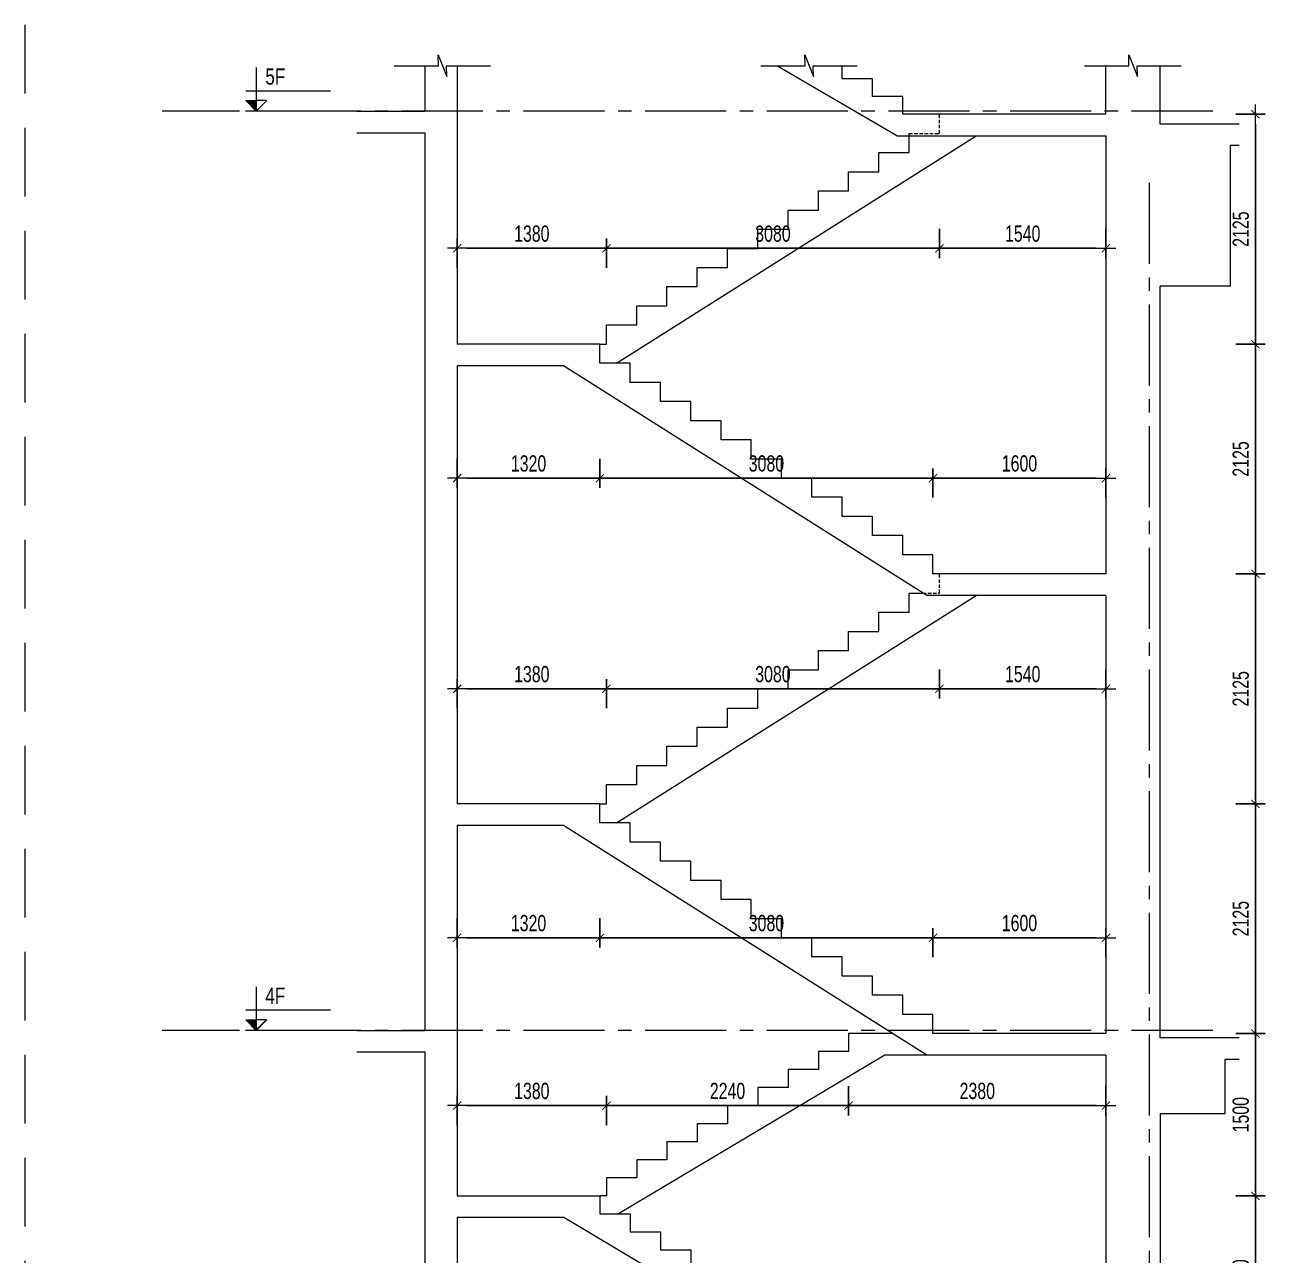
# Model space of a CAD drawing. Header units: millimetres. Extents: x -179076 to 152218, y -28646 to 38481.
# Drawn here: x 74581 to 86052, y -6423 to 4954 of the extents above; entities that cross this region are included whole.
import ezdxf

# ---------------------------------------------------------------- set-up
doc = ezdxf.new("R2010")
doc.units = ezdxf.units.MM
doc.linetypes.add('CENTER2', pattern=[1.125, 0.75, -0.125, 0.125, -0.125])
doc.linetypes.add('HIDDEN2', pattern=[4.7625, 3.175, -1.5875])
doc.layers.get('Defpoints').update_dxf_attribs({"color": 151, "lineweight": 9})
for name, color, linetype, lineweight in [('NDC_S_ANNO', 7, 'Continuous', 20), ('NDC_S_AXIS', 5, 'CENTER2', 13), ('NDC_S_CONTINUOUS', 3, 'Continuous', 20), ('NDC_S_DIM', 1, 'Continuous', 15), ('NDC_S_HIDDEN', 8, 'HIDDEN2', 13), ('NDC_S_SLAB', 2, 'Continuous', 20), ('NDC_S_SYMBOL', 1, 'Continuous', 15), ('NDC_S_TEXT SYMBOL', 7, 'Continuous', 20), ('NDC_S_VN TEXT', 7, 'Continuous', 20)]:
    doc.layers.add(name, color=color, linetype=linetype, lineweight=lineweight)
doc.styles.add('NDC_ANNO', font='', dxfattribs={"width": 0.8})
doc.styles.add('NDC_DIM', font='', dxfattribs={"width": 0.75})
doc.styles.get('NDC_ANNO').set_extended_font_data('Dotum')
doc.styles.get('NDC_DIM').set_extended_font_data('Dotum')
doc.dimstyles.new('NDC_dim_60', dxfattribs={"dimscale": 60, "dimtxt": 2.5, "dimasz": 1.5, "dimexe": 1.5, "dimexo": 2.5, "dimgap": 1, "dimtad": 1, "dimdec": 0, "dimzin": 0, "dimdsep": 46, "dimtxsty": 'NDC_DIM', "dimblk": 'DIMMARK', "dimcen": 0.09, "dimdle": 1.2, "dimclrd": 1, "dimclre": 1, "dimclrt": 3, "dimadec": 0, "dimazin": 0, "dimtfac": 1, "dimtdec": 0, "dimtix": 1, "dimtofl": 0, "dimtmove": 0, "dimatfit": 3, "dimfxl": 3, "dimfxlon": 1, "dimtolj": 1, "dimtzin": 0, "dimarcsym": 0})

# ---------------------------------------------------------------- blocks, each defined once
blk = doc.blocks.new('DIMMARK')
at = {"layer": 'NDC_S_DIM', "color": 1}
blk.add_line((-1.5, 0), (1, 0), dxfattribs=at)
at = {"layer": 'NDC_S_DIM', "color": 2, "const_width": 0.1}
blk.add_lwpolyline([(-0.42, -0.42), (0.42, 0.42)], dxfattribs=at)
blk = doc.blocks.new('*D904')
at = {"layer": 'Defpoints', "color": 0, "transparency": 16777216}
for p in [(78580, -5874), (79900, -5874), (79900, -6874)]:
    blk.add_point(p, dxfattribs=at)
at = {"layer": 'NDC_S_DIM', "color": 1, "lineweight": -2, "transparency": 16777216}
for p, q in [((78580, -6694), (78580, -6964)), ((79900, -6694), (79900, -6964)), ((78670, -6874), (79810, -6874))]:
    blk.add_line(p, q, dxfattribs=at)
at = {"layer": 'NDC_S_DIM', "color": 1, "lineweight": -2, "transparency": 16777216, "xscale": 90, "yscale": 90, "zscale": 90, "rotation": 180}
blk.add_blockref('DIMMARK', (78580, -6874), dxfattribs=at)
at = {"layer": 'NDC_S_DIM', "color": 1, "lineweight": -2, "transparency": 16777216, "xscale": 90, "yscale": 90, "zscale": 90}
blk.add_blockref('DIMMARK', (79900, -6874), dxfattribs=at)
at = {"layer": 'NDC_S_DIM', "color": 3, "transparency": 16777216, "insert": (79240, -6739), "char_height": 150, "attachment_point": 5, "style": 'NDC_DIM'}
blk.add_mtext('\\A1;1320', dxfattribs=at)
blk = doc.blocks.new('*D905')
at = {"layer": 'Defpoints', "color": 0, "transparency": 16777216}
for p in [(79900, -5874), (82140, -6874), (82140, -7207)]:
    blk.add_point(p, dxfattribs=at)
at = {"layer": 'NDC_S_DIM', "color": 1, "lineweight": -2, "transparency": 16777216}
for p, q in [((79900, -6694), (79900, -6964)), ((79990, -6874), (82050, -6874)), ((82140, -7054), (82140, -6784))]:
    blk.add_line(p, q, dxfattribs=at)
at = {"layer": 'NDC_S_DIM', "color": 1, "lineweight": -2, "transparency": 16777216, "xscale": 90, "yscale": 90, "zscale": 90, "rotation": 180}
blk.add_blockref('DIMMARK', (79900, -6874), dxfattribs=at)
at = {"layer": 'NDC_S_DIM', "color": 1, "lineweight": -2, "transparency": 16777216, "xscale": 90, "yscale": 90, "zscale": 90}
blk.add_blockref('DIMMARK', (82140, -6874), dxfattribs=at)
at = {"layer": 'NDC_S_DIM', "color": 3, "transparency": 16777216, "insert": (81020, -6739), "char_height": 150, "attachment_point": 5, "style": 'NDC_DIM'}
blk.add_mtext('\\A1;2240', dxfattribs=at)
blk = doc.blocks.new('*D907')
at = {"layer": 'Defpoints', "color": 0, "transparency": 16777216}
for p in [(79960, -5040), (78580, -5874), (79960, -5874)]:
    blk.add_point(p, dxfattribs=at)
at = {"layer": 'NDC_S_DIM', "color": 1, "lineweight": -2, "transparency": 16777216}
for p, q in [((78580, -5220), (78580, -4950)), ((78670, -5040), (79870, -5040)), ((79960, -5220), (79960, -4950))]:
    blk.add_line(p, q, dxfattribs=at)
at = {"layer": 'NDC_S_DIM', "color": 1, "lineweight": -2, "transparency": 16777216, "xscale": 90, "yscale": 90, "zscale": 90, "rotation": 180}
blk.add_blockref('DIMMARK', (78580, -5040), dxfattribs=at)
at = {"layer": 'NDC_S_DIM', "color": 1, "lineweight": -2, "transparency": 16777216, "xscale": 90, "yscale": 90, "zscale": 90}
blk.add_blockref('DIMMARK', (79960, -5040), dxfattribs=at)
at = {"layer": 'NDC_S_DIM', "color": 3, "transparency": 16777216, "insert": (79270, -4905), "char_height": 150, "attachment_point": 5, "style": 'NDC_DIM'}
blk.add_mtext('\\A1;1380', dxfattribs=at)
blk = doc.blocks.new('*D908')
at = {"layer": 'Defpoints', "color": 0, "transparency": 16777216}
for p in [(82200, -4374), (82200, -5040), (79960, -5874)]:
    blk.add_point(p, dxfattribs=at)
at = {"layer": 'NDC_S_DIM', "color": 1, "lineweight": -2, "transparency": 16777216}
for p, q in [((82200, -4860), (82200, -5130)), ((79960, -5220), (79960, -4950)), ((80050, -5040), (82110, -5040))]:
    blk.add_line(p, q, dxfattribs=at)
at = {"layer": 'NDC_S_DIM', "color": 1, "lineweight": -2, "transparency": 16777216, "xscale": 90, "yscale": 90, "zscale": 90, "rotation": 180}
blk.add_blockref('DIMMARK', (79960, -5040), dxfattribs=at)
at = {"layer": 'NDC_S_DIM', "color": 1, "lineweight": -2, "transparency": 16777216, "xscale": 90, "yscale": 90, "zscale": 90}
blk.add_blockref('DIMMARK', (82200, -5040), dxfattribs=at)
at = {"layer": 'NDC_S_DIM', "color": 3, "transparency": 16777216, "insert": (81080, -4905), "char_height": 150, "attachment_point": 5, "style": 'NDC_DIM'}
blk.add_mtext('\\A1;2240', dxfattribs=at)
blk = doc.blocks.new('*D909')
at = {"layer": 'Defpoints', "color": 0, "transparency": 16777216}
for p in [(82200, -4374), (84580, -4574), (84580, -5040)]:
    blk.add_point(p, dxfattribs=at)
at = {"layer": 'NDC_S_DIM', "color": 1, "lineweight": -2, "transparency": 16777216}
for p, q in [((82200, -4860), (82200, -5130)), ((84580, -4860), (84580, -5130)), ((82290, -5040), (84490, -5040))]:
    blk.add_line(p, q, dxfattribs=at)
at = {"layer": 'NDC_S_DIM', "color": 1, "lineweight": -2, "transparency": 16777216, "xscale": 90, "yscale": 90, "zscale": 90, "rotation": 180}
blk.add_blockref('DIMMARK', (82200, -5040), dxfattribs=at)
at = {"layer": 'NDC_S_DIM', "color": 1, "lineweight": -2, "transparency": 16777216, "xscale": 90, "yscale": 90, "zscale": 90}
blk.add_blockref('DIMMARK', (84580, -5040), dxfattribs=at)
at = {"layer": 'NDC_S_DIM', "color": 3, "transparency": 16777216, "insert": (83390, -4905), "char_height": 150, "attachment_point": 5, "style": 'NDC_DIM'}
blk.add_mtext('\\A1;2380', dxfattribs=at)
blk = doc.blocks.new('*D910')
at = {"layer": 'Defpoints', "color": 0, "transparency": 16777216}
for p in [(78580, -2249), (79900, -2249), (79900, -3488)]:
    blk.add_point(p, dxfattribs=at)
at = {"layer": 'NDC_S_DIM', "color": 1, "lineweight": -2, "transparency": 16777216}
for p, q in [((78580, -3308), (78580, -3578)), ((79900, -3308), (79900, -3578)), ((78670, -3488), (79810, -3488))]:
    blk.add_line(p, q, dxfattribs=at)
at = {"layer": 'NDC_S_DIM', "color": 1, "lineweight": -2, "transparency": 16777216, "xscale": 90, "yscale": 90, "zscale": 90, "rotation": 180}
blk.add_blockref('DIMMARK', (78580, -3488), dxfattribs=at)
at = {"layer": 'NDC_S_DIM', "color": 1, "lineweight": -2, "transparency": 16777216, "xscale": 90, "yscale": 90, "zscale": 90}
blk.add_blockref('DIMMARK', (79900, -3488), dxfattribs=at)
at = {"layer": 'NDC_S_DIM', "color": 3, "transparency": 16777216, "insert": (79240, -3353), "char_height": 150, "attachment_point": 5, "style": 'NDC_DIM'}
blk.add_mtext('\\A1;1320', dxfattribs=at)
blk = doc.blocks.new('*D911')
at = {"layer": 'Defpoints', "color": 0, "transparency": 16777216}
for p in [(79900, -2249), (82980, -3488), (82980, -4374)]:
    blk.add_point(p, dxfattribs=at)
at = {"layer": 'NDC_S_DIM', "color": 1, "lineweight": -2, "transparency": 16777216}
for p, q in [((79900, -3308), (79900, -3578)), ((82980, -3668), (82980, -3398)), ((79990, -3488), (82890, -3488))]:
    blk.add_line(p, q, dxfattribs=at)
at = {"layer": 'NDC_S_DIM', "color": 1, "lineweight": -2, "transparency": 16777216, "xscale": 90, "yscale": 90, "zscale": 90, "rotation": 180}
blk.add_blockref('DIMMARK', (79900, -3488), dxfattribs=at)
at = {"layer": 'NDC_S_DIM', "color": 1, "lineweight": -2, "transparency": 16777216, "xscale": 90, "yscale": 90, "zscale": 90}
blk.add_blockref('DIMMARK', (82980, -3488), dxfattribs=at)
at = {"layer": 'NDC_S_DIM', "color": 3, "transparency": 16777216, "insert": (81440, -3353), "char_height": 150, "attachment_point": 5, "style": 'NDC_DIM'}
blk.add_mtext('\\A1;3080', dxfattribs=at)
blk = doc.blocks.new('*D912')
at = {"layer": 'Defpoints', "color": 0, "transparency": 16777216}
for p in [(84580, -3488), (82980, -4374), (84580, -4374)]:
    blk.add_point(p, dxfattribs=at)
at = {"layer": 'NDC_S_DIM', "color": 1, "lineweight": -2, "transparency": 16777216}
for p, q in [((82980, -3668), (82980, -3398)), ((84580, -3668), (84580, -3398)), ((83070, -3488), (84490, -3488))]:
    blk.add_line(p, q, dxfattribs=at)
at = {"layer": 'NDC_S_DIM', "color": 1, "lineweight": -2, "transparency": 16777216, "xscale": 90, "yscale": 90, "zscale": 90, "rotation": 180}
blk.add_blockref('DIMMARK', (82980, -3488), dxfattribs=at)
at = {"layer": 'NDC_S_DIM', "color": 1, "lineweight": -2, "transparency": 16777216, "xscale": 90, "yscale": 90, "zscale": 90}
blk.add_blockref('DIMMARK', (84580, -3488), dxfattribs=at)
at = {"layer": 'NDC_S_DIM', "color": 3, "transparency": 16777216, "insert": (83780, -3353), "char_height": 150, "attachment_point": 5, "style": 'NDC_DIM'}
blk.add_mtext('\\A1;1600', dxfattribs=at)
blk = doc.blocks.new('*D913')
at = {"layer": 'Defpoints', "color": 0, "transparency": 16777216}
for p in [(79960, -1186), (78580, -2249), (79960, -2249)]:
    blk.add_point(p, dxfattribs=at)
at = {"layer": 'NDC_S_DIM', "color": 1, "lineweight": -2, "transparency": 16777216}
for p, q in [((78580, -1366), (78580, -1096)), ((79960, -1366), (79960, -1096)), ((78670, -1186), (79870, -1186))]:
    blk.add_line(p, q, dxfattribs=at)
at = {"layer": 'NDC_S_DIM', "color": 1, "lineweight": -2, "transparency": 16777216, "xscale": 90, "yscale": 90, "zscale": 90, "rotation": 180}
blk.add_blockref('DIMMARK', (78580, -1186), dxfattribs=at)
at = {"layer": 'NDC_S_DIM', "color": 1, "lineweight": -2, "transparency": 16777216, "xscale": 90, "yscale": 90, "zscale": 90}
blk.add_blockref('DIMMARK', (79960, -1186), dxfattribs=at)
at = {"layer": 'NDC_S_DIM', "color": 3, "transparency": 16777216, "insert": (79270, -1051), "char_height": 150, "attachment_point": 5, "style": 'NDC_DIM'}
blk.add_mtext('\\A1;1380', dxfattribs=at)
blk = doc.blocks.new('*D914')
at = {"layer": 'Defpoints', "color": 0, "transparency": 16777216}
for p in [(83040, -301), (83040, -1186), (79960, -2249)]:
    blk.add_point(p, dxfattribs=at)
at = {"layer": 'NDC_S_DIM', "color": 1, "lineweight": -2, "transparency": 16777216}
for p, q in [((83040, -1006), (83040, -1276)), ((79960, -1366), (79960, -1096)), ((80050, -1186), (82950, -1186))]:
    blk.add_line(p, q, dxfattribs=at)
at = {"layer": 'NDC_S_DIM', "color": 1, "lineweight": -2, "transparency": 16777216, "xscale": 90, "yscale": 90, "zscale": 90, "rotation": 180}
blk.add_blockref('DIMMARK', (79960, -1186), dxfattribs=at)
at = {"layer": 'NDC_S_DIM', "color": 1, "lineweight": -2, "transparency": 16777216, "xscale": 90, "yscale": 90, "zscale": 90}
blk.add_blockref('DIMMARK', (83040, -1186), dxfattribs=at)
at = {"layer": 'NDC_S_DIM', "color": 3, "transparency": 16777216, "insert": (81500, -1051), "char_height": 150, "attachment_point": 5, "style": 'NDC_DIM'}
blk.add_mtext('\\A1;3080', dxfattribs=at)
blk = doc.blocks.new('*D915')
at = {"layer": 'Defpoints', "color": 0, "transparency": 16777216}
for p in [(83040, -301), (84580, -324), (84580, -1186)]:
    blk.add_point(p, dxfattribs=at)
at = {"layer": 'NDC_S_DIM', "color": 1, "lineweight": -2, "transparency": 16777216}
for p, q in [((83040, -1006), (83040, -1276)), ((84580, -1006), (84580, -1276)), ((83130, -1186), (84490, -1186))]:
    blk.add_line(p, q, dxfattribs=at)
at = {"layer": 'NDC_S_DIM', "color": 1, "lineweight": -2, "transparency": 16777216, "xscale": 90, "yscale": 90, "zscale": 90, "rotation": 180}
blk.add_blockref('DIMMARK', (83040, -1186), dxfattribs=at)
at = {"layer": 'NDC_S_DIM', "color": 1, "lineweight": -2, "transparency": 16777216, "xscale": 90, "yscale": 90, "zscale": 90}
blk.add_blockref('DIMMARK', (84580, -1186), dxfattribs=at)
at = {"layer": 'NDC_S_DIM', "color": 3, "transparency": 16777216, "insert": (83810, -1051), "char_height": 150, "attachment_point": 5, "style": 'NDC_DIM'}
blk.add_mtext('\\A1;1540', dxfattribs=at)
blk = doc.blocks.new('*D916')
at = {"layer": 'Defpoints', "color": 0, "transparency": 16777216}
for p in [(78580, 1801), (79900, 1824), (79900, 762)]:
    blk.add_point(p, dxfattribs=at)
at = {"layer": 'NDC_S_DIM', "color": 1, "lineweight": -2, "transparency": 16777216}
for p, q in [((78580, 942), (78580, 672)), ((79900, 942), (79900, 672)), ((78670, 762), (79810, 762))]:
    blk.add_line(p, q, dxfattribs=at)
at = {"layer": 'NDC_S_DIM', "color": 1, "lineweight": -2, "transparency": 16777216, "xscale": 90, "yscale": 90, "zscale": 90, "rotation": 180}
blk.add_blockref('DIMMARK', (78580, 762), dxfattribs=at)
at = {"layer": 'NDC_S_DIM', "color": 1, "lineweight": -2, "transparency": 16777216, "xscale": 90, "yscale": 90, "zscale": 90}
blk.add_blockref('DIMMARK', (79900, 762), dxfattribs=at)
at = {"layer": 'NDC_S_DIM', "color": 3, "transparency": 16777216, "insert": (79240, 897), "char_height": 150, "attachment_point": 5, "style": 'NDC_DIM'}
blk.add_mtext('\\A1;1320', dxfattribs=at)
blk = doc.blocks.new('*D917')
at = {"layer": 'Defpoints', "color": 0, "transparency": 16777216}
for p in [(79900, 1824), (82980, 762), (82980, -124)]:
    blk.add_point(p, dxfattribs=at)
at = {"layer": 'NDC_S_DIM', "color": 1, "lineweight": -2, "transparency": 16777216}
for p, q in [((79900, 942), (79900, 672)), ((82980, 582), (82980, 852)), ((79990, 762), (82890, 762))]:
    blk.add_line(p, q, dxfattribs=at)
at = {"layer": 'NDC_S_DIM', "color": 1, "lineweight": -2, "transparency": 16777216, "xscale": 90, "yscale": 90, "zscale": 90, "rotation": 180}
blk.add_blockref('DIMMARK', (79900, 762), dxfattribs=at)
at = {"layer": 'NDC_S_DIM', "color": 1, "lineweight": -2, "transparency": 16777216, "xscale": 90, "yscale": 90, "zscale": 90}
blk.add_blockref('DIMMARK', (82980, 762), dxfattribs=at)
at = {"layer": 'NDC_S_DIM', "color": 3, "transparency": 16777216, "insert": (81440, 897), "char_height": 150, "attachment_point": 5, "style": 'NDC_DIM'}
blk.add_mtext('\\A1;3080', dxfattribs=at)
blk = doc.blocks.new('*D918')
at = {"layer": 'Defpoints', "color": 0, "transparency": 16777216}
for p in [(84580, 762), (82980, -124), (84580, -124)]:
    blk.add_point(p, dxfattribs=at)
at = {"layer": 'NDC_S_DIM', "color": 1, "lineweight": -2, "transparency": 16777216}
for p, q in [((82980, 582), (82980, 852)), ((84580, 582), (84580, 852)), ((83070, 762), (84490, 762))]:
    blk.add_line(p, q, dxfattribs=at)
at = {"layer": 'NDC_S_DIM', "color": 1, "lineweight": -2, "transparency": 16777216, "xscale": 90, "yscale": 90, "zscale": 90, "rotation": 180}
blk.add_blockref('DIMMARK', (82980, 762), dxfattribs=at)
at = {"layer": 'NDC_S_DIM', "color": 1, "lineweight": -2, "transparency": 16777216, "xscale": 90, "yscale": 90, "zscale": 90}
blk.add_blockref('DIMMARK', (84580, 762), dxfattribs=at)
at = {"layer": 'NDC_S_DIM', "color": 3, "transparency": 16777216, "insert": (83780, 897), "char_height": 150, "attachment_point": 5, "style": 'NDC_DIM'}
blk.add_mtext('\\A1;1600', dxfattribs=at)
blk = doc.blocks.new('*D919')
at = {"layer": 'Defpoints', "color": 0, "transparency": 16777216}
for p in [(79960, 2887), (78580, 2001), (79960, 2001)]:
    blk.add_point(p, dxfattribs=at)
at = {"layer": 'NDC_S_DIM', "color": 1, "lineweight": -2, "transparency": 16777216}
for p, q in [((78580, 2707), (78580, 2977)), ((78670, 2887), (79870, 2887)), ((79960, 2707), (79960, 2977))]:
    blk.add_line(p, q, dxfattribs=at)
at = {"layer": 'NDC_S_DIM', "color": 1, "lineweight": -2, "transparency": 16777216, "xscale": 90, "yscale": 90, "zscale": 90, "rotation": 180}
blk.add_blockref('DIMMARK', (78580, 2887), dxfattribs=at)
at = {"layer": 'NDC_S_DIM', "color": 1, "lineweight": -2, "transparency": 16777216, "xscale": 90, "yscale": 90, "zscale": 90}
blk.add_blockref('DIMMARK', (79960, 2887), dxfattribs=at)
at = {"layer": 'NDC_S_DIM', "color": 3, "transparency": 16777216, "insert": (79270, 3022), "char_height": 150, "attachment_point": 5, "style": 'NDC_DIM'}
blk.add_mtext('\\A1;1380', dxfattribs=at)
blk = doc.blocks.new('*D920')
at = {"layer": 'Defpoints', "color": 0, "transparency": 16777216}
for p in [(83040, 4038), (83040, 2887), (79960, 2001)]:
    blk.add_point(p, dxfattribs=at)
at = {"layer": 'NDC_S_DIM', "color": 1, "lineweight": -2, "transparency": 16777216}
for p, q in [((83040, 3067), (83040, 2797)), ((79960, 2707), (79960, 2977)), ((80050, 2887), (82950, 2887))]:
    blk.add_line(p, q, dxfattribs=at)
at = {"layer": 'NDC_S_DIM', "color": 1, "lineweight": -2, "transparency": 16777216, "xscale": 90, "yscale": 90, "zscale": 90, "rotation": 180}
blk.add_blockref('DIMMARK', (79960, 2887), dxfattribs=at)
at = {"layer": 'NDC_S_DIM', "color": 1, "lineweight": -2, "transparency": 16777216, "xscale": 90, "yscale": 90, "zscale": 90}
blk.add_blockref('DIMMARK', (83040, 2887), dxfattribs=at)
at = {"layer": 'NDC_S_DIM', "color": 3, "transparency": 16777216, "insert": (81500, 3022), "char_height": 150, "attachment_point": 5, "style": 'NDC_DIM'}
blk.add_mtext('\\A1;3080', dxfattribs=at)
blk = doc.blocks.new('*D921')
at = {"layer": 'Defpoints', "color": 0, "transparency": 16777216}
for p in [(83040, 4038), (84580, 3926), (84580, 2887)]:
    blk.add_point(p, dxfattribs=at)
at = {"layer": 'NDC_S_DIM', "color": 1, "lineweight": -2, "transparency": 16777216}
for p, q in [((83040, 3067), (83040, 2797)), ((84580, 3067), (84580, 2797)), ((83130, 2887), (84490, 2887))]:
    blk.add_line(p, q, dxfattribs=at)
at = {"layer": 'NDC_S_DIM', "color": 1, "lineweight": -2, "transparency": 16777216, "xscale": 90, "yscale": 90, "zscale": 90, "rotation": 180}
blk.add_blockref('DIMMARK', (83040, 2887), dxfattribs=at)
at = {"layer": 'NDC_S_DIM', "color": 1, "lineweight": -2, "transparency": 16777216, "xscale": 90, "yscale": 90, "zscale": 90}
blk.add_blockref('DIMMARK', (84580, 2887), dxfattribs=at)
at = {"layer": 'NDC_S_DIM', "color": 3, "transparency": 16777216, "insert": (83810, 3022), "char_height": 150, "attachment_point": 5, "style": 'NDC_DIM'}
blk.add_mtext('\\A1;1540', dxfattribs=at)
blk = doc.blocks.new('kata_block_CT')
at = {"layer": 'NDC_S_ANNO'}
blk.add_hatch(color=3, dxfattribs=at).paths.add_polyline_path([(0, 1.6), (-1.61, 1.6), (0, 0)])
at = {"layer": 'NDC_S_ANNO', "ltscale": 50}
h = blk.add_hatch(dxfattribs=at)
h.set_pattern_fill('ANSI31', color=256, scale=1.406, style=0)
h.paths.add_polyline_path([(0, 1.6), (0, 0), (1.61, 1.6)])
for p, q in [((-1.59, 3.14), (11.47, 3.14)), ((11.56, 0), (-1.64, 0))]:
    blk.add_line(p, q, dxfattribs=at)
for points in [[(0, 6.69), (0, 0)], [(0, 0), (-1.61, 1.6), (0, 1.6)], [(0, 0), (1.61, 1.6), (0, 1.6)]]:
    blk.add_lwpolyline(points, dxfattribs=at)
at = {"layer": 'NDC_S_ANNO', "color": 8, "ltscale": 50}
blk.add_lwpolyline([(0, 0), (-1.61, 1.6), (0, 1.6)], dxfattribs=at)
at = {"layer": 'NDC_S_TEXT SYMBOL', "color": 3, "style": 'NDC_ANNO', "width": 0.8}
blk.add_attdef('CT', (1.41, 4.07), '', height=2.5, dxfattribs=at)
blk = doc.blocks.new('*D1257')
at = {"layer": 'Defpoints', "color": 0, "transparency": 16777216}
for p in [(79960, -5874), (85962, -5874), (82140, -7374)]:
    blk.add_point(p, dxfattribs=at)
at = {"layer": 'NDC_S_DIM', "color": 1, "lineweight": -2, "transparency": 16777216}
for p, q in [((85782, -5874), (86052, -5874)), ((85962, -7284), (85962, -5964)), ((85782, -7374), (86052, -7374))]:
    blk.add_line(p, q, dxfattribs=at)
at = {"layer": 'NDC_S_DIM', "color": 1, "lineweight": -2, "transparency": 16777216, "xscale": 90, "yscale": 90, "zscale": 90}
for p, rotation in [((85962, -5874), 90), ((85962, -7374), 270)]:
    blk.add_blockref('DIMMARK', p, dxfattribs=dict(at, rotation=rotation))
at = {"layer": 'NDC_S_DIM', "color": 3, "transparency": 16777216, "insert": (85827, -6624), "char_height": 150, "attachment_point": 5, "rotation": 90, "style": 'NDC_DIM'}
blk.add_mtext('\\A1;1500', dxfattribs=at)
blk = doc.blocks.new('*D1258')
at = {"layer": 'Defpoints', "color": 0, "transparency": 16777216}
for p in [(82200, -4374), (85962, -4374), (79960, -5874)]:
    blk.add_point(p, dxfattribs=at)
at = {"layer": 'NDC_S_DIM', "color": 1, "lineweight": -2, "transparency": 16777216}
for p, q in [((85782, -4374), (86052, -4374)), ((85962, -5784), (85962, -4464)), ((85782, -5874), (86052, -5874))]:
    blk.add_line(p, q, dxfattribs=at)
at = {"layer": 'NDC_S_DIM', "color": 1, "lineweight": -2, "transparency": 16777216, "xscale": 90, "yscale": 90, "zscale": 90}
for p, rotation in [((85962, -4374), 90), ((85962, -5874), 270)]:
    blk.add_blockref('DIMMARK', p, dxfattribs=dict(at, rotation=rotation))
at = {"layer": 'NDC_S_DIM', "color": 3, "transparency": 16777216, "insert": (85827, -5124), "char_height": 150, "attachment_point": 5, "rotation": 90, "style": 'NDC_DIM'}
blk.add_mtext('\\A1;1500', dxfattribs=at)
blk = doc.blocks.new('*D1259')
at = {"layer": 'Defpoints', "color": 0, "transparency": 16777216}
for p in [(79960, -2249), (85962, -2249), (82200, -4374)]:
    blk.add_point(p, dxfattribs=at)
at = {"layer": 'NDC_S_DIM', "color": 1, "lineweight": -2, "transparency": 16777216}
for p, q in [((85782, -2249), (86052, -2249)), ((85962, -4284), (85962, -2339)), ((85782, -4374), (86052, -4374))]:
    blk.add_line(p, q, dxfattribs=at)
at = {"layer": 'NDC_S_DIM', "color": 1, "lineweight": -2, "transparency": 16777216, "xscale": 90, "yscale": 90, "zscale": 90}
for p, rotation in [((85962, -2249), 90), ((85962, -4374), 270)]:
    blk.add_blockref('DIMMARK', p, dxfattribs=dict(at, rotation=rotation))
at = {"layer": 'NDC_S_DIM', "color": 3, "transparency": 16777216, "insert": (85827, -3311), "char_height": 150, "attachment_point": 5, "rotation": 90, "style": 'NDC_DIM'}
blk.add_mtext('\\A1;2125', dxfattribs=at)
blk = doc.blocks.new('*D1260')
at = {"layer": 'Defpoints', "color": 0, "transparency": 16777216}
for p in [(82980, -124), (85962, -124), (79960, -2249)]:
    blk.add_point(p, dxfattribs=at)
at = {"layer": 'NDC_S_DIM', "color": 1, "lineweight": -2, "transparency": 16777216}
for p, q in [((85782, -124), (86052, -124)), ((85962, -2159), (85962, -214)), ((85782, -2249), (86052, -2249))]:
    blk.add_line(p, q, dxfattribs=at)
at = {"layer": 'NDC_S_DIM', "color": 1, "lineweight": -2, "transparency": 16777216, "xscale": 90, "yscale": 90, "zscale": 90}
for p, rotation in [((85962, -124), 90), ((85962, -2249), 270)]:
    blk.add_blockref('DIMMARK', p, dxfattribs=dict(at, rotation=rotation))
at = {"layer": 'NDC_S_DIM', "color": 3, "transparency": 16777216, "insert": (85827, -1186), "char_height": 150, "attachment_point": 5, "rotation": 90, "style": 'NDC_DIM'}
blk.add_mtext('\\A1;2125', dxfattribs=at)
blk = doc.blocks.new('*D1261')
at = {"layer": 'Defpoints', "color": 0, "transparency": 16777216}
for p in [(79960, 2001), (85962, 2001), (82980, -124)]:
    blk.add_point(p, dxfattribs=at)
at = {"layer": 'NDC_S_DIM', "color": 1, "lineweight": -2, "transparency": 16777216}
for p, q in [((85782, 2001), (86052, 2001)), ((85962, -34), (85962, 1911)), ((85782, -124), (86052, -124))]:
    blk.add_line(p, q, dxfattribs=at)
at = {"layer": 'NDC_S_DIM', "color": 1, "lineweight": -2, "transparency": 16777216, "xscale": 90, "yscale": 90, "zscale": 90}
for p, rotation in [((85962, 2001), 90), ((85962, -124), 270)]:
    blk.add_blockref('DIMMARK', p, dxfattribs=dict(at, rotation=rotation))
at = {"layer": 'NDC_S_DIM', "color": 3, "transparency": 16777216, "insert": (85827, 939), "char_height": 150, "attachment_point": 5, "rotation": 90, "style": 'NDC_DIM'}
blk.add_mtext('\\A1;2125', dxfattribs=at)
blk = doc.blocks.new('*D1262')
at = {"layer": 'Defpoints', "color": 0, "transparency": 16777216}
for p in [(82700, 4126), (85962, 4126), (79960, 2001)]:
    blk.add_point(p, dxfattribs=at)
at = {"layer": 'NDC_S_DIM', "color": 1, "lineweight": -2, "transparency": 16777216}
for p, q in [((85782, 4126), (86052, 4126)), ((85962, 2091), (85962, 4036)), ((85782, 2001), (86052, 2001))]:
    blk.add_line(p, q, dxfattribs=at)
at = {"layer": 'NDC_S_DIM', "color": 1, "lineweight": -2, "transparency": 16777216, "xscale": 90, "yscale": 90, "zscale": 90}
for p, rotation in [((85962, 4126), 90), ((85962, 2001), 270)]:
    blk.add_blockref('DIMMARK', p, dxfattribs=dict(at, rotation=rotation))
at = {"layer": 'NDC_S_DIM', "color": 3, "transparency": 16777216, "insert": (85827, 3064), "char_height": 150, "attachment_point": 5, "rotation": 90, "style": 'NDC_DIM'}
blk.add_mtext('\\A1;2125', dxfattribs=at)

msp = doc.modelspace()

# ---------------------------------------------------------------- linework, layer by layer
at = {"layer": 'NDC_S_AXIS', "ltscale": 1000}
for p, q in [((85567.5, 4156.2), (75850.2, 4156.2)), ((84980, 3492.6), (84980, -27674)), ((85567.5, -4343.8), (75850.2, -4343.8))]:
    msp.add_line(p, q, dxfattribs=at)
at = {"layer": 'NDC_S_CONTINUOUS'}
for p, q in [((80054.2, 1824.1), (83378, 3926.2)), ((80054.2, -2425.9), (83378, -323.8)), ((82535.1, -4573.8), (80071.1, -6040.4)), ((82922.1, -4573.8), (82535.1, -4573.8))]:
    msp.add_line(p, q, dxfattribs=at)
for points in [[(79900, 2001.2), (79960, 2001.2), (79960, 2178.3), (80240, 2178.3), (80240, 2355.4), (80520, 2355.4), (80520, 2532.5), (80800, 2532.5), (80800, 2709.6), (81080, 2709.6), (81080, 2886.6), (81360, 2886.6), (81360, 3063.7), (81640, 3063.7), (81640, 3240.8), (81920, 3240.8), (81920, 3417.9), (82200, 3417.9), (82200, 3595), (82480, 3595), (82480, 3772.1), (82760, 3772.1), (82760, 3926.2)], [(79900, -2248.8), (79960, -2248.8), (79960, -2071.7), (80240, -2071.7), (80240, -1894.6), (80520, -1894.6), (80520, -1717.5), (80800, -1717.5), (80800, -1540.4), (81080, -1540.4), (81080, -1363.4), (81360, -1363.4), (81360, -1186.3), (81640, -1186.3), (81640, -1009.2), (81920, -1009.2), (81920, -832.1), (82200, -832.1), (82200, -655), (82480, -655), (82480, -477.9), (82760, -477.9), (82760, -300.9), (82885.9, -300.9)], [(82605.9, -4373.8), (82200, -4373.8), (82200, -4540.4), (81920, -4540.4), (81920, -4707.1), (81640, -4707.1), (81640, -4873.8), (81360, -4873.8), (81360, -5040.4), (81080, -5040.4), (81080, -5207.1), (80800, -5207.1), (80800, -5373.8), (80520, -5373.8), (80520, -5540.4), (80240, -5540.4), (80240, -5707.1), (79960, -5707.1), (79960, -5873.8), (79900, -5873.8)]]:
    msp.add_lwpolyline(points, dxfattribs=at)
at = {"layer": 'NDC_S_HIDDEN', "ltscale": 200}
msp.add_line((74581.2, 4953.6), (74581.2, -28646.4), dxfattribs=at)
at = {"layer": 'NDC_S_HIDDEN', "ltscale": 10}
for points in [[(82760, 3926.2), (82760, 3949.1), (83040, 3949.1), (83040, 4126.2)], [(82885.9, -300.9), (83040, -300.9), (83040, -123.8)]]:
    msp.add_lwpolyline(points, dxfattribs=at)
at = {"layer": 'NDC_S_SLAB'}
for p, q in [((78280, 4574.6), (78280, 4156.2)), ((78580, 4574.6), (78580, 2001.2)), ((77652.8, 4156.2), (78280, 4156.2)), ((85810.7, 4036.2), (85080, 4036.2)), ((77652.8, 3956.2), (78280, 3956.2)), ((78280, 3956.2), (78280, -4343.8)), ((85080, -4413.8), (85080, 2536.2)), ((85730, 2536.2), (85080, 2536.2)), ((78580, 1801.2), (78580, -2248.8)), ((84580, -323.8), (84580, -4373.8)), ((78580, -2448.8), (78580, -5873.8)), ((77652.8, -4343.8), (78280, -4343.8)), ((85810.7, -4413.8), (85080, -4413.8)), ((77652.8, -4543.8), (78280, -4543.8)), ((78280, -4543.8), (78280, -10343.8)), ((85680, -4613.8), (85680, -5113.8)), ((85080, -5113.8), (85080, -10413.8)), ((85080, -5113.8), (85680, -5113.8)), ((79565, -6073.8), (78580, -6073.8)), ((78580, -6073.8), (78580, -8873.8)), ((82085, -7573.8), (79565, -6073.8))]:
    msp.add_line(p, q, dxfattribs=at)
for points in [[(82645.9, 3926.2), (81536.5, 4574.6)], [(84580, 4126.2), (82700, 4126.2), (82700, 4289.9), (82420, 4289.9), (82420, 4453.5), (82140, 4453.5), (82140, 4574.6)], [(84580, 4126.2), (84580, 4574.6)], [(85080, 4036.2), (85080, 4574.6)], [(82645.9, 3926.2), (84580, 3926.2), (84580, -123.8), (82980, -123.8), (82980, 53.3), (82700, 53.3), (82700, 230.4), (82420, 230.4), (82420, 407.5), (82140, 407.5), (82140, 584.6), (81860, 584.6), (81860, 761.6), (81580, 761.6), (81580, 938.7), (81300, 938.7), (81300, 1115.8), (81020, 1115.8), (81020, 1292.9), (80740, 1292.9), (80740, 1470), (80460, 1470), (80460, 1647.1), (80180, 1647.1), (80180, 1824.1), (79900, 1824.1), (79900, 2001.2), (78580, 2001.2)], [(85810.7, 3836.2), (85730, 3836.2), (85730, 2536.2)], [(84580, -323.8), (82922.1, -323.8), (79562.1, 1801.2), (78580, 1801.2)], [(84580, -4373.8), (82980, -4373.8), (82980, -4196.7), (82700, -4196.7), (82700, -4019.6), (82420, -4019.6), (82420, -3842.5), (82140, -3842.5), (82140, -3665.4), (81860, -3665.4), (81860, -3488.4), (81580, -3488.4), (81580, -3311.3), (81300, -3311.3), (81300, -3134.2), (81020, -3134.2), (81020, -2957.1), (80740, -2957.1), (80740, -2780), (80460, -2780), (80460, -2602.9), (80180, -2602.9), (80180, -2425.9), (79900, -2425.9), (79900, -2248.8), (78580, -2248.8)], [(84580, -4573.8), (82922.1, -4573.8), (79562.1, -2448.8), (78580, -2448.8)], [(84580, -4573.8), (84580, -7373.8)], [(85810.7, -4613.8), (85680, -4613.8)], [(78580, -5873.8), (79900, -5873.8), (79900, -6040.4), (80180, -6040.4), (80180, -6207.1), (80460, -6207.1), (80460, -6373.8), (80740, -6373.8), (80740, -6540.4), (81020, -6540.4), (81020, -6707.1), (81300, -6707.1), (81300, -6873.8), (81580, -6873.8), (81580, -7040.4), (81860, -7040.4), (81860, -7207.1), (82140, -7207.1), (82140, -7373.8), (84580, -7373.8)]]:
    msp.add_lwpolyline(points, dxfattribs=at)
at = {"layer": 'NDC_S_SYMBOL', "elevation": 0}
for points in [[(77996.7, 4574.6), (78406.3, 4574.6), (78404.1, 4674.6), (78484.1, 4474.6), (78481.9, 4574.6), (78888.2, 4574.6)], [(81387, 4574.6), (81796.6, 4574.6), (81794.4, 4674.6), (81874.4, 4474.6), (81872.3, 4574.6), (82278.5, 4574.6)]]:
    msp.add_lwpolyline(points, dxfattribs=at)
at = {"layer": 'NDC_S_SYMBOL'}
msp.add_lwpolyline([(84382.6, 4574.6), (84792.2, 4574.6), (84790, 4674.6), (84870, 4474.6), (84867.9, 4574.6), (85274.1, 4574.6)], dxfattribs=at)

# ---------------------------------------------------------------- block references
at = {"layer": 'NDC_S_VN TEXT', "xscale": 60, "yscale": 60, "zscale": 60}
for p, values in [((76721.5, 4156.2), {'CT': '5F'}), ((76721.5, -4343.8), {'CT': '4F'})]:
    msp.add_blockref('kata_block_CT', p, dxfattribs=at).add_auto_attribs(values)

# ---------------------------------------------------------------- dimensions: what is measured, and where the dimension line sits
at = {"layer": 'NDC_S_DIM'}
for base, p1, p2, picture, middle in [((85962.4, 4126.2), (79960, 2001.2), (82700, 4126.2), '*D1262', (85827.3, 3063.7)), ((85962.4, 2001.2), (82980, -123.8), (79960, 2001.2), '*D1261', (85827.3, 938.7)), ((85962.4, -123.8), (79960, -2248.8), (82980, -123.8), '*D1260', (85827.3, -1186.3)), ((85962.4, -2248.8), (82200, -4373.8), (79960, -2248.8), '*D1259', (85827.3, -3311.3)), ((85962.4, -4373.8), (79960, -5873.8), (82200, -4373.8), '*D1258', (85827.3, -5123.8)), ((85962.4, -5873.8), (82140, -7373.8), (79960, -5873.8), '*D1257', (85827.3, -6623.8))]:
    dim = msp.add_linear_dim(base=base, p1=p1, p2=p2, angle=90, dimstyle='NDC_dim_60', override={"dimtmove": 1}, dxfattribs=at)
    dim.commit()
    dim.dimension.update_dxf_attribs({"geometry": picture, "text_midpoint": middle})
for base, p1, p2, picture, middle in [((83040, 2886.6), (79960, 2001.2), (83040, 4037.7), '*D920', (81500, 3021.7)), ((84580, 2886.6), (83040, 4037.7), (84580, 3926.2), '*D921', (83810, 3021.7)), ((82980, 761.6), (79900, 1824.1), (82980, -123.8), '*D917', (81440, 896.7)), ((84580, 761.6), (82980, -123.8), (84580, -123.8), '*D918', (83780, 896.7)), ((83040, -1186.3), (79960, -2248.8), (83040, -300.9), '*D914', (81500, -1051.2)), ((84580, -1186.3), (83040, -300.9), (84580, -323.8), '*D915', (83810, -1051.2)), ((82980, -3488.4), (79900, -2248.8), (82980, -4373.8), '*D911', (81440, -3353.3)), ((84580, -3488.4), (82980, -4373.8), (84580, -4373.8), '*D912', (83780, -3353.3)), ((82200, -5040.4), (79960, -5873.8), (82200, -4373.8), '*D908', (81080, -4905.3)), ((84580, -5040.4), (82200, -4373.8), (84580, -4573.8), '*D909', (83390, -4905.3)), ((82140, -6873.8), (79900, -5873.8), (82140, -7207.1), '*D905', (81020, -6738.7))]:
    dim = msp.add_linear_dim(base=base, p1=p1, p2=p2, dimstyle='NDC_dim_60', override={"dimtmove": 1}, dxfattribs=at)
    dim.commit()
    dim.dimension.update_dxf_attribs({"geometry": picture, "text_midpoint": middle})
for base, p1, p2, picture, middle in [((79960, 2886.6), (78580, 2001.2), (79960, 2001.2), '*D919', (79270, 3021.7)), ((79900, 761.6), (78580, 1801.2), (79900, 1824.1), '*D916', (79240, 896.7)), ((79960, -1186.3), (78580, -2248.8), (79960, -2248.8), '*D913', (79270, -1051.2)), ((79900, -3488.4), (78580, -2248.8), (79900, -2248.8), '*D910', (79240, -3353.3)), ((79960, -5040.4), (78580, -5873.8), (79960, -5873.8), '*D907', (79270, -4905.3)), ((79900, -6873.8), (78580, -5873.8), (79900, -5873.8), '*D904', (79240, -6738.7))]:
    dim = msp.add_linear_dim(base=base, p1=p1, p2=p2, dimstyle='NDC_dim_60', dxfattribs=at)
    dim.commit()
    dim.dimension.update_dxf_attribs({"geometry": picture, "text_midpoint": middle})

doc.saveas('drawing.dxf')
